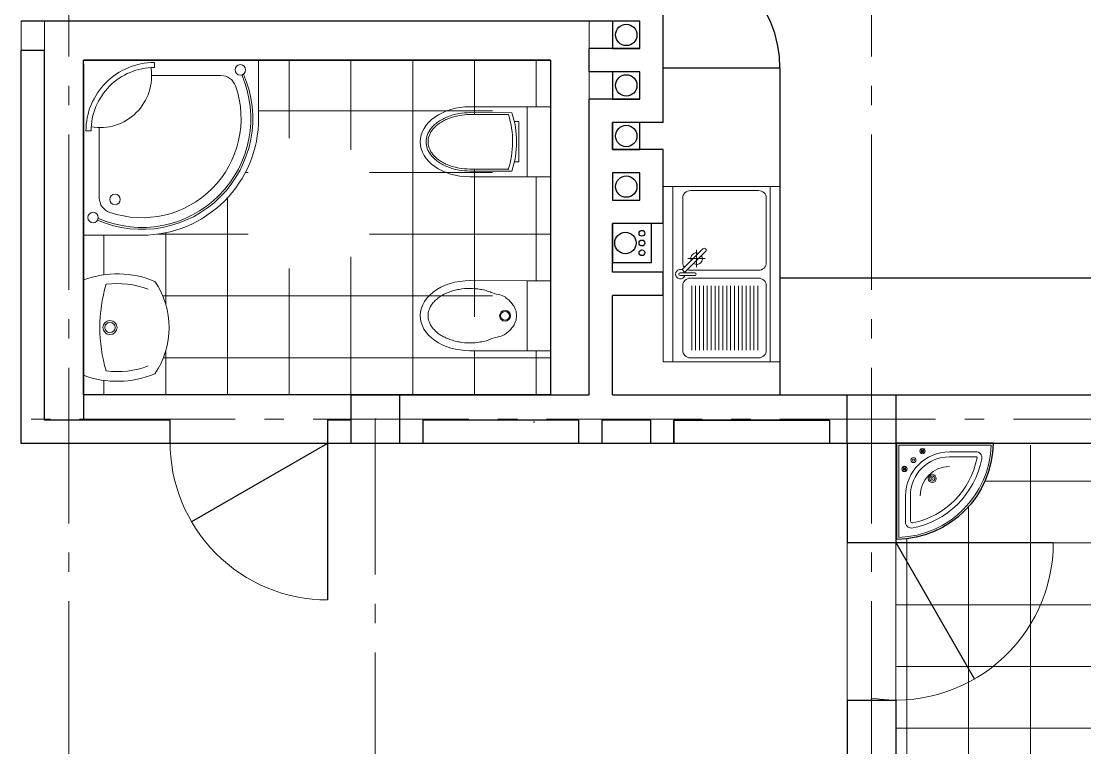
# Model space of a CAD drawing. Header units: millimetres. Extents: x -133165 to 20117, y 15722 to 63536.
# Drawn here: x -118099 to -112632, y 26755 to 30490 of the extents above; entities that cross this region are included whole.
import ezdxf

# ---------------------------------------------------------------- set-up
doc = ezdxf.new("R2010")
doc.units = ezdxf.units.MM
doc.linetypes.add('GOST2.303 5', pattern=[24, 20, -1.5, 1, -1.5])
doc.linetypes.add('GOST2.303 6', pattern=[12, 8, -1.5, 1, -1.5])
doc.layers.get('0').update_dxf_attribs({"lineweight": 15})
for name, color, linetype, lineweight in [('area', 191, 'Continuous', 30), ('axis', 7, 'GOST2.303 5', 9), ('Furniture', 28, 'Continuous', 9), ('hatch', 8, 'Continuous', 5), ('sanitary', 141, 'Continuous', 15), ('wall', 5, 'Continuous', 60), ('wc', 4, 'Continuous', 15)]:
    doc.layers.add(name, color=color, linetype=linetype, lineweight=lineweight)
doc.layers.add('windows', color=8, linetype='Continuous')
pattern_1 = [(0, (124261.0381148212, 143377.5977726807), (0, 317.5), []), (90, (124261.0381148212, 143377.5977726807), (-317.5, 1.944126793646423e-14), [])]

# ---------------------------------------------------------------- blocks, each defined once
blk = doc.blocks.new('dfg')
at = {"layer": 'Furniture', "ltscale": 300}
blk.add_lwpolyline([(50940.25178287661, -6328.878250868773), (50940.25178287661, -6819.562138268942)], dxfattribs=at)
at = {"layer": 'Furniture'}
for radius in [36.0985179013398, 26.41851790133981]:
    blk.add_circle((51076.35321343236, -6574.220194568858), radius, dxfattribs=at)
at = {"layer": 'Furniture', "ltscale": 300}
for centre, radius, start, end in [((51113.71817050921, -6799.137283700533), 501.2326262307387, 67.38980753256281, 110.2477125979667), ((50960.39664268971, -6574.220194568865), 419.8551401869122, 325.5027902121042, 34.49720978789582), ((51820.7744784907, -6574.22019456885), 796.5226956140253, 163.7711636212878, 196.2288363787122), ((51113.71817050921, -6799.137283700533), 451.2326262307387, 69.28471591318394, 97.35015487162558), ((51113.71817050921, -6349.303105437182), 451.2326262307387, 262.6498451283744, 290.715284086816), ((51113.71817050921, -6349.303105437182), 501.2326262307387, 249.7522874020333, 292.6101924674372)]:
    blk.add_arc(centre, radius, start, end, dxfattribs=at)
blk = doc.blocks.new('A$C201F213F')
at = {"layer": 'Furniture', "ltscale": 75}
for p, q in [((0, 0), (-636.3961030679056, -636.3961030678765)), ((636.3961030679056, -636.3961030679056), (0, 0)), ((-230.7961550157634, -284.4018457567436), (-249.1809313266131, -266.017069445923)), ((229.8062055220944, -284.4018457567436), (248.1909818329441, -266.017069445923)), ((-191.6176052815572, -303.3404767090105), (-443.5152678703889, -555.2381392978714)), ((442.5880308889318, -557.1393294411537), (187.8590199775645, -302.4103185297863)), ((-424.2640687119274, -848.5281374238548), (-636.3961030679056, -636.3961030678765)), ((636.3961030679056, -636.3961030678765), (424.2640687119274, -848.5281374238548))]:
    blk.add_line(p, q, dxfattribs=at)
for centre in [(-534.5727265770256, -605.283404695685), (391.7371567773516, -620.8397538817953), (537.401153701765, -606.6976182580693)]:
    blk.add_circle(centre, 27, dxfattribs=at)
for centre, radius, start, end in [((-0.4949747468344867, -514.7030260256724), 351.6950525668508, 45, 135), ((-0.4949747468344867, -514.7030260256724), 325.6950525668508, 45, 135), ((-2.333452377934009, -117.5918577113189), 265.2, 215.6453784450676, 324.8851342423061), ((-386.9467253754847, -611.8066817928047), 80, 135, 205.8582133626858), ((386.0194883939985, -613.7078719360579), 80, 333.8599374450195, 45), ((0, -424.2640687119274), 570, 201.4435356904902, 338.5564643095098), ((0, -424.2640687119274), 560, 201.4435356904902, 338.5564643095098), ((0, -424.2640687119274), 510, 205.8582133626858, 333.8599374450195), ((0, -424.2640687119274), 600, 225, 315)]:
    blk.add_arc(centre, radius, start, end, dxfattribs=at)
blk = doc.blocks.new('A$C57C31BFC')
at = {"layer": 'wc', "ltscale": 75}
for p, q in [((0.05896356765879318, 119.165370257193), (0.2048604587034788, 414.0229870202602)), ((30.0979205237818, 197.8899565135944), (30.20485678620753, 414.0081428855192)), ((40.10672566434368, 215.6826715691423), (40.20485556207132, 414.0031948405958)), ((77.51837417075876, 162.5680937650322), (77.52950438685366, 185.062260501727)), ((0.05896356765879318, 119.165370257193), (0, 0))]:
    blk.add_line(p, q, dxfattribs=at)
at = {"layer": 'wc', "ltscale": 100}
for p, q in [((320.1066913879476, 215.5441263114626), (320.2048212856462, 413.8646495829453)), ((330.0978837990551, 197.741515166068), (330.20482006151, 413.859701538051)), ((360.0589194979984, 118.9872406401846), (360.204816389014, 413.8448574032809)), ((284.5995271023421, 185.3847550679347), (284.5881866172713, 162.4656346792181)), ((0.05896356765879318, 119.165370257193), (360.0589194979984, 118.9872406401846)), ((284.5881866172713, 162.4656346792181), (77.51837417075876, 162.5680937650322)), ((359.9999559303396, -0.1781296169792768), (360.0589194979984, 118.9872406402137)), ((0, 0), (359.9999559303396, -0.1781296169792768))]:
    blk.add_line(p, q, dxfattribs=at)
for radius, end in [(485.2195626864635, 287.9789640363141), (465.2195626864635, 287.4853101709346)]:
    blk.add_arc((180.3262307243713, 659.267761384981), radius, 251.9643355437304, end, dxfattribs=at)
at = {"layer": 'wc', "ltscale": 75}
blk.add_ellipse((180.2048384238442, 413.9339222117851), major_axis=(0.1262455793591396, 255.1423159082515), ratio=0.7054885322507227, start_param=-1.671504954941957e-14, end_param=1.570796326794879, dxfattribs=at)
at = {"layer": 'wc', "ltscale": 75, "extrusion": (0, 0, -1)}
blk.add_ellipse((180.2048384238442, 413.9339222117851), major_axis=(0.1262455793830903, 255.1423159082515), ratio=0.7054885322507226, start_param=-7.592191272241982e-14, end_param=1.570796326794862, dxfattribs=at)
at = {"layer": 'wc', "ltscale": 75}
for points, knots in [([(30.20485678623663, 414.0081428855192), (30.21395278885029, 432.3911641990999), (31.77426271545119, 451.7112575834617), (36.93380417258595, 480.6884798539977), (39.12045911332825, 490.3461151482479), (44.43880255593103, 509.3517412084911), (47.57079924130812, 518.6996457341593), (54.73172602380509, 536.7776971189887), (58.76012282687589, 545.505583853519), (67.59946915009641, 562.0517170568928), (72.41107854046277, 569.8696109985176), (82.62877277223743, 584.3375550950004), (88.04395025307895, 591.0008873522165), (99.2594980582362, 603.012911016267), (105.0588800025289, 608.3625252289057), (122.7048382826324, 622.3717391557002), (134.7578350566619, 628.9529034759034), (158.1689371978864, 637.2910592113913), (169.5150848971971, 639.0815862531599), (191.1173948397627, 639.0708973318688), (202.4617650618893, 637.2691429185215), (225.864604226721, 628.9078234318004), (237.9110823203519, 622.3147345817124), (255.5431683176139, 608.2880649180152), (261.3372533965157, 602.9327142051188), (272.5409085047722, 590.909597417427), (277.9494892413786, 584.2409095153271), (288.152860864182, 569.7628609825042), (292.9567312414001, 561.9402092577366), (301.7796990362403, 545.3853366609546), (305.7994566726848, 536.6534676629235), (312.942489748908, 518.5683386136661), (316.0652341314708, 509.2173392136465), (321.3647668338963, 490.2064593799587), (323.5418634224625, 480.5466648815782), (328.672726237186, 451.564350872155), (330.2139160641236, 432.2427228516317), (330.20482006151, 413.859701538051)], [-1.570796326794897, -1.570796326794897, -1.570796326794897, -1.570796326794897, -1.308996938995747, -1.308996938995747, -1.178097245096172, -1.178097245096172, -1.047197551196598, -1.047197551196598, -0.9162978572970231, -0.9162978572970231, -0.7853981633974484, -0.7853981633974484, -0.6544984694978737, -0.6544984694978737, -0.5235987755982989, -0.5235987755982989, -0.2617993877991495, -0.2617993877991495, 0, 0, 0.2617993877991494, 0.2617993877991494, 0.5235987755982987, 0.5235987755982987, 0.6544984694978734, 0.6544984694978734, 0.7853981633974481, 0.7853981633974481, 0.9162978572970227, 0.9162978572970227, 1.047197551196597, 1.047197551196597, 1.178097245096172, 1.178097245096172, 1.308996938995747, 1.308996938995747, 1.570796326794897, 1.570796326794897, 1.570796326794897, 1.570796326794897]), ([(40.20485556207132, 414.0031948405958), (40.21367329414352, 431.8238313824113), (41.72795648104511, 450.5678618447855), (46.72468867021962, 478.6307082188432), (48.84051144687692, 487.972912139172), (53.97888074532966, 506.3353828031977), (57.00208024712629, 515.3554668172728), (63.89480573619949, 532.7564331108297), (67.76659633452073, 541.1421445016167), (76.23352412914392, 556.991157538374), (80.82899764584727, 564.4542795115558), (90.5475357733958, 578.2154337543179), (95.67684761265991, 584.522940669005), (106.2450798728096, 595.841679459234), (111.6833820912289, 600.853488530498), (122.6339498525776, 609.5471986681805), (128.1466383694788, 613.2281562208955), (139.0814778487256, 619.3582382051973), (144.5030214801955, 621.8084459306265), (155.1340943426767, 625.5948349963), (160.3350976932852, 626.9372462023166), (170.5005710147379, 628.6790862453927), (175.4650194137648, 629.0786409743305), (185.1575642333773, 629.0738450589997), (190.1215554384107, 628.6693878953811), (200.2854187622434, 626.9174683992169), (205.485262055503, 625.5698388380115), (216.1121220449568, 621.7730955930019), (221.5316383767349, 619.3173461686529), (232.4600665367325, 613.1766367835517), (237.9684707764536, 609.4907735271554), (248.912047123682, 600.7849442573788), (254.3447011308745, 595.7682673255913), (264.9014814066177, 584.4393393167411), (270.0248467237398, 578.1263791763922), (279.7294117091806, 564.356111068686), (284.3176640070742, 556.8882125192904), (292.7689203489572, 541.0307963668602), (296.6323171987315, 532.6414881139062), (303.5079887020402, 515.2332799884316), (306.5221872281691, 506.2103815124428), (311.6423590875056, 487.8429183017288), (313.7489571848128, 478.4985277339583), (318.7178861213615, 450.4309172892536), (320.2136390177475, 431.6852861247608), (320.2048212856462, 413.8646495829453)], [-1.570796326794897, -1.570796326794897, -1.570796326794897, -1.570796326794897, -1.308996938995747, -1.308996938995747, -1.178097245096172, -1.178097245096172, -1.047197551196598, -1.047197551196598, -0.9162978572970231, -0.9162978572970231, -0.7853981633974484, -0.7853981633974484, -0.6544984694978737, -0.6544984694978737, -0.5235987755982989, -0.5235987755982989, -0.3926990816987242, -0.3926990816987242, -0.2617993877991495, -0.2617993877991495, -0.1308996938995747, -0.1308996938995747, 0, 0, 0.1308996938995747, 0.1308996938995747, 0.2617993877991494, 0.2617993877991494, 0.392699081698724, 0.392699081698724, 0.5235987755982987, 0.5235987755982987, 0.6544984694978734, 0.6544984694978734, 0.7853981633974481, 0.7853981633974481, 0.9162978572970227, 0.9162978572970227, 1.047197551196597, 1.047197551196597, 1.178097245096172, 1.178097245096172, 1.308996938995747, 1.308996938995747, 1.570796326794897, 1.570796326794897, 1.570796326794897, 1.570796326794897])]:
    blk.add_open_spline(points, degree=3, knots=knots, dxfattribs=at)
blk = doc.blocks.new('A$C5EB51CD2')
at = {"layer": 'Furniture', "ltscale": 100}
for p, q in [((0.05896356765879318, 119.1653702571639), (0.2048604587034788, 414.0229870202602)), ((0.05896356765879318, 119.1653702571639), (0, 0)), ((0.05896356765879318, 119.1653702571639), (360.0589194979984, 118.9872406401846)), ((0, 0), (359.9999559303396, -0.1781296170083806))]:
    blk.add_line(p, q, dxfattribs=at)
at = {"layer": 'Furniture', "ltscale": 75}
for p, q in [((360.0589194979984, 118.9872406401846), (360.204816389014, 413.8448574032809)), ((359.9999559303396, -0.1781296170083806), (360.0589194979984, 118.9872406401846))]:
    blk.add_line(p, q, dxfattribs=at)
at = {"layer": 'Furniture', "ltscale": 100}
for radius in [27.76629289507401, 22.76629289507401]:
    blk.add_circle((179.4522426582116, 232.943463138683), radius, dxfattribs=at)
at = {"layer": 'Furniture', "ltscale": 75}
blk.add_ellipse((180.2048384238442, 413.933922211756), major_axis=(0.1262455793580067, 255.1423159082515), ratio=0.7054885322507227, start_param=-1.038538702971726e-13, end_param=1.570796326794848, dxfattribs=at)
at = {"layer": 'Furniture', "ltscale": 75, "extrusion": (0, 0, -0.9999999999999999)}
blk.add_ellipse((180.2048384238442, 413.933922211756), major_axis=(0.1262455793664894, 255.1423159082514), ratio=0.7054885322507306, start_param=-2.411681640238432e-14, end_param=1.684847136752689, dxfattribs=at)
at = {"layer": 'Furniture', "ltscale": 75}
blk.add_open_spline([(40.20485556207132, 414.0031948405958), (40.21367730241036, 431.8319320829178), (41.72847917195759, 450.5707974022662), (46.72442732474883, 478.6292404400883), (48.84054656341323, 487.9730376316293), (53.97884562879335, 506.3352573107404), (57.0013377694122, 515.3535924020689), (63.89554821388447, 532.7583075260045), (67.76667429067311, 541.1422904256033), (76.23344617299153, 556.9910116143292), (80.82977745405515, 564.455383696215), (90.54675596515881, 578.2143295696005), (95.67722530380706, 584.5233451820095), (106.2447021816624, 595.8412749462004), (111.6805683773418, 600.851254709065), (128.1148611610115, 613.8985213798587), (139.1879673662188, 619.9154231810826), (160.4491484566533, 627.4878577458148), (170.6237964926986, 629.081036433432), (189.9987871544436, 629.0714495998691), (200.1718535846157, 627.4682027704839), (221.425530515844, 619.8747316605004), (232.4926769196172, 613.8468747614825), (248.9140499653004, 600.783350957674), (254.3449555788829, 595.7679942666437), (264.9012269586092, 584.4396123756596), (270.0254503272881, 578.1255226946087), (279.7288081056031, 564.3569675504114), (284.31775032726, 556.8880505533889), (292.7688340287714, 541.0309583327326), (296.6316613462113, 532.6431486377551), (303.5086445545312, 515.2316194645246), (306.5222105908324, 506.2102977041213), (311.6423357248423, 487.8430021100212), (313.7492072228051, 478.4971153634542), (318.7173860454059, 450.4337420302327), (320.2136430259852, 431.6933868252672), (320.2048212856462, 413.8646495829453)], degree=3, knots=[-1.570796326794897, -1.570796326794897, -1.570796326794897, -1.570796326794897, -1.308996938995747, -1.308996938995747, -1.178097245096172, -1.178097245096172, -1.047197551196598, -1.047197551196598, -0.9162978572970231, -0.9162978572970231, -0.7853981633974484, -0.7853981633974484, -0.6544984694978737, -0.6544984694978737, -0.5235987755982989, -0.5235987755982989, -0.2617993877991495, -0.2617993877991495, 0, 0, 0.2617993877991494, 0.2617993877991494, 0.5235987755982987, 0.5235987755982987, 0.6544984694978734, 0.6544984694978734, 0.7853981633974481, 0.7853981633974481, 0.9162978572970227, 0.9162978572970227, 1.047197551196597, 1.047197551196597, 1.178097245096172, 1.178097245096172, 1.308996938995747, 1.308996938995747, 1.570796326794897, 1.570796326794897, 1.570796326794897, 1.570796326794897], dxfattribs=at)
at = {"layer": 'Furniture', "ltscale": 100}
blk.add_open_spline([(40.20485556207132, 414.0031948405958), (40.19603382170317, 396.1744575982739), (41.69229080234072, 377.4341023933084), (46.66046962491237, 349.3707290600869), (48.76734112287522, 340.0248423135199), (53.88746625688509, 321.6575467194198), (56.90103229318629, 312.6362249590165), (63.77801550147706, 295.2246957857569), (67.64084281897522, 286.8368860908085), (76.07954567397246, 245.9581031166017), (80.66848789562937, 238.4891861195792), (90.37184567391523, 224.7206309753819), (95.49606904262328, 218.4065412943601), (106.0523404223495, 207.078159403376), (111.4832460359321, 202.0628027123457), (127.9046190816152, 188.9992789085372), (138.9717654853885, 182.9714220095193), (160.2254424166458, 175.3779508995358), (170.3985088467889, 173.7747040701506), (189.7734995085339, 173.7651172365586), (199.9481475446082, 175.3582959242049), (221.2093286350137, 182.930730488908), (232.2824348401919, 188.9476322901319), (248.7167276238906, 201.9948989609256), (254.15259381957, 207.0048787238193), (264.7200706974254, 218.3228084879811), (269.8505400360737, 224.6318241003901), (279.5675185471773, 238.3907699737756), (284.16384982827, 245.8551420556614), (292.6430025570444, 286.7255539979087), (296.514128633833, 295.1095368975366), (303.4083390783053, 312.5142520214722), (306.4308312189241, 321.5325871128007), (311.5691302843043, 339.8948067919118), (313.6852495229687, 349.2386039834528), (318.681197675789, 377.2970470212749), (320.1959995453071, 396.0359123406233), (320.2048212856462, 413.8646495829453)], degree=3, knots=[-1.570796326794897, -1.570796326794897, -1.570796326794897, -1.570796326794897, -1.308996938995747, -1.308996938995747, -1.178097245096172, -1.178097245096172, -1.047197551196598, -1.047197551196598, -0.9162978572970231, -0.9162978572970231, -0.7853981633974484, -0.7853981633974484, -0.6544984694978737, -0.6544984694978737, -0.5235987755982989, -0.5235987755982989, -0.2617993877991495, -0.2617993877991495, 0, 0, 0.2617993877991494, 0.2617993877991494, 0.5235987755982987, 0.5235987755982987, 0.6544984694978734, 0.6544984694978734, 0.7853981633974481, 0.7853981633974481, 0.9162978572970227, 0.9162978572970227, 1.047197551196597, 1.047197551196597, 1.178097245096172, 1.178097245096172, 1.308996938995747, 1.308996938995747, 1.570796326794897, 1.570796326794897, 1.570796326794897, 1.570796326794897], dxfattribs=at)
blk = doc.blocks.new('vjqrf')
at = {"lineweight": 9}
for p, q in [((165.6675498550458, 1119.32289066819), (165.6675498550458, 1128.322890668386)), ((165.6675498550458, 1128.322890668386), (171.6675498551768, 1128.322890668386)), ((166.1675498550567, 1119.32289066819), (166.1675498550567, 1128.322890668386)), ((167.0675498550764, 1128.122890668382), (170.5675498551527, 1128.122890668382)), ((171.1675498551658, 1128.322890668386), (171.1675498551658, 1119.32289066819)), ((171.6675498551768, 1128.322890668386), (171.6675498551768, 1119.32289066819)), ((166.6675498550676, 1124.422890668301), (166.6675498550676, 1127.722890668373)), ((170.9675498551615, 1127.722890668373), (170.9675498551615, 1124.422890668301)), ((166.624687925039, 1124.047273164873), (167.7060793765878, 1125.125844128834)), ((167.3803995768956, 1125.069754948669), (167.3803995768956, 1124.184149032236)), ((166.7659244922919, 1123.905667260786), (167.8473159438415, 1124.984238224747)), ((166.9375966186787, 1124.626951990453), (167.8232025351124, 1124.626951990453)), ((167.0675498550764, 1124.022890668293), (170.5675498551527, 1124.022890668293)), ((166.5412336439214, 1123.752890727966), (167.2912330045172, 1123.751911375792)), ((166.541416456327, 1123.892890608611), (167.2914158169228, 1123.891911256437)), ((166.7807768609638, 1123.892578050834), (166.7648374249553, 1123.90855916883)), ((167.0675498550764, 1123.622890668284), (170.5675498551527, 1123.622890668284)), ((166.6675498550676, 1119.922890668203), (166.6675498550676, 1123.222890668275)), ((167.1314430508142, 1119.922890668203), (167.1314430508142, 1123.222890668275)), ((167.3314430508186, 1119.922890668203), (167.3314430508186, 1123.222890668275)), ((167.5314430508229, 1119.922890668203), (167.5314430508229, 1123.222890668275)), ((167.7314430508273, 1119.922890668203), (167.7314430508273, 1123.222890668275)), ((167.9314430508317, 1119.922890668203), (167.9314430508317, 1123.222890668275)), ((168.131443050836, 1119.922890668203), (168.131443050836, 1123.222890668275)), ((168.3314430508404, 1119.922890668203), (168.3314430508404, 1123.222890668275)), ((168.5314430508448, 1119.922890668203), (168.5314430508448, 1123.222890668275)), ((168.7314430508491, 1119.922890668203), (168.7314430508491, 1123.222890668275)), ((168.9314430508535, 1119.922890668203), (168.9314430508535, 1123.222890668275)), ((169.1314430508579, 1119.922890668203), (169.1314430508579, 1123.222890668275)), ((169.3314430508622, 1119.922890668203), (169.3314430508622, 1123.222890668275)), ((169.5314430508666, 1119.922890668203), (169.5314430508666, 1123.222890668275)), ((169.731443050871, 1119.922890668203), (169.731443050871, 1123.222890668275)), ((169.9314430508753, 1119.922890668203), (169.9314430508753, 1123.222890668275)), ((170.1314430508797, 1119.922890668203), (170.1314430508797, 1123.222890668275)), ((170.331443050884, 1119.922890668203), (170.331443050884, 1123.222890668275)), ((170.5314430508884, 1119.922890668203), (170.5314430508884, 1123.222890668275)), ((170.9675498551615, 1123.222890668275), (170.9675498551615, 1119.922890668203)), ((171.6675498551768, 1119.32289066819), (165.6675498550458, 1119.32289066819)), ((170.5675498551527, 1119.522890668194), (167.0675498550764, 1119.522890668194))]:
    blk.add_line(p, q, dxfattribs=at)
for centre, radius, start, end in [((167.0675498550764, 1127.722890668373), 0.4000000000087311, 90, 180), ((170.5675498551527, 1127.722890668373), 0.4000000000087311, 0, 90), ((167.776697660215, 1125.055041176791), 0.1000000000021828, 314.925182984272, 134.925182984272), ((167.3803995768956, 1124.626951990453), 0.3000000000065484, 69.18046611981761, 200.6698998478757), ((167.3803995768956, 1124.626951990453), 0.3000000000065484, 239.7499550393495, 30.10041092795062), ((166.5413250501246, 1123.822890668288), 0.2393676538036895, 16.92910547710809, 342.9212604911204), ((167.0675498550764, 1124.422890668301), 0.4000000000087311, 180, 218.2071664018285), ((167.0675498550764, 1124.422890668301), 0.4000000000087311, 247.4458692131035, 270), ((170.5675498551527, 1124.422890668301), 0.4000000000087311, 270, 0), ((166.5413250501246, 1123.822890668288), 0.07000000000152883, 89.92518298370719, 269.9251829837071), ((167.0675498550764, 1123.222890668275), 0.4000000000087311, 90, 180), ((167.2913244107203, 1123.821911316114), 0.07000000000152883, 269.9251829837071, 89.92518298370719), ((170.5675498551527, 1123.222890668275), 0.4000000000087311, 0, 90), ((167.0675498550764, 1119.922890668203), 0.4000000000087311, 180, 270), ((170.5675498551527, 1119.922890668203), 0.4000000000087311, 270, 0)]:
    blk.add_arc(centre, radius, start, end, dxfattribs=at)
blk = doc.blocks.new('умывальник угловой')
at = {"lineweight": 30}
for p, q in [((2176.608589662214, 259.7670552514601), (2171.658839668464, 259.7670552514601)), ((2171.658839668465, 254.8173052577105), (2171.658839668464, 259.7670552514601)), ((2172.989684480255, 259.3717569819537), (2172.878371952695, 259.4820667769848)), ((2172.989684480255, 259.3717569819537), (2172.88091305011, 259.2619968032468)), ((2172.989684480255, 259.3717569819537), (2172.937462826386, 259.4235082094283)), ((2172.989684480255, 259.3717569819537), (2173.103042074596, 259.4861450137744)), ((2172.989684480255, 259.3717569819537), (2173.09639593542, 259.2660068116463)), ((2172.075644487523, 258.4494082290375), (2171.962286893182, 258.3350201972166)), ((2172.075644487523, 258.4494082290375), (2171.964331959964, 258.5597180240686)), ((2172.075644487523, 258.4494082290375), (2172.023422833654, 258.5011594565121)), ((2172.075644487523, 258.4494082290375), (2172.184415917668, 258.5591684077442)), ((2172.075644487523, 258.4494082290375), (2172.182355942688, 258.3436580587302))]:
    blk.add_line(p, q, dxfattribs=at)
at = {"lineweight": 0}
for p, q in [((2176.608589662214, 259.7670552514601), (2171.658839668464, 259.7670552514601)), ((2171.758839668465, 254.9193517079615), (2171.758839668465, 259.66705525146)), ((2176.506543211963, 259.6670552514601), (2171.758839668465, 259.6670552514601)), ((2175.713788939464, 259.3170552514601), (2174.365066682326, 259.3170552514601)), ((2176.607839568444, 259.6670552514601), (2176.606589161986, 259.6670552514601)), ((2175.672030615114, 259.0670552514601), (2174.365066682326, 259.0670552514601)), ((2172.108839668464, 255.6777485557442), (2172.108839668464, 257.0668131727406)), ((2172.358839668464, 255.6777485557442), (2172.358839668464, 257.0668131727406)), ((2171.758839668465, 254.8173052577105), (2171.758839668465, 254.8193057579381))]:
    blk.add_line(p, q, dxfattribs=at)
for centre, radius in [((2172.989684480255, 259.3717569819537), 0.1356383113715214), ((2172.989684480255, 259.3717569819537), 0.1288406312266743), ((2172.989684480255, 259.3717569819537), 0.06010853198433153), ((2172.989684480255, 259.3717569819537), 0.05331085183948443), ((2172.075644487523, 258.4494082290375), 0.1356383113715214), ((2172.075644487523, 258.4494082290375), 0.1288406312266743), ((2172.532664483889, 258.9105826054956), 0.1288406312266743), ((2172.532664483889, 258.9105826054956), 0.05331085183948443), ((2172.075644487523, 258.4494082290375), 0.06010853198433153), ((2172.075644487523, 258.4494082290375), 0.05331085183948443), ((2173.483780487997, 257.9459972442127), 0.2043704106138642), ((2173.483780487997, 257.9459972442127), 0.1288406312266743), ((2173.483780487997, 257.9459972442127), 0.05331085183948443)]:
    blk.add_circle(centre, radius)
for centre, radius, start, end in [((2171.608839668464, 259.8170552514601), 5, 359.9999999999994, 0), ((2171.608839668464, 259.8170552514601), 4.9, 359.9999999999994, 0), ((2171.608839668464, 259.8170552514601), 4.9, 271.7542264905966, 358.2457735094141), ((2174.365066682326, 257.0668131727406), 2.25, 90, 180), ((2175.73111447252, 259.0175559594671), 0.3, 0, 93.31077520216772), ((2174.365066682326, 257.0668131727406), 2, 90, 180), ((2171.61353805266, 259.8041054455869), 4.237052653961964, 280.9948540390037, 348.2734723454471), ((2171.61353805266, 259.8041054455869), 4.487052653961964, 280.9948540390037, 349.9042833260312), ((2175.66499264438, 258.9673032240725), 0.1, 345.9395765588195, 85.96420336412672), ((2174.365066682326, 257.0668131727406), 1.5, 90, 180), ((2172.408439692519, 255.6932348589299), 0.3, 177.0410188167471, 281.7048599640133), ((2172.408439692519, 255.6932348589299), 0.04999999999999999, 177.0410188167471, 281.7048599640133)]:
    blk.add_arc(centre, radius, start, end, dxfattribs=at)
at = {"lineweight": 30}
blk.add_arc((2171.608839668464, 259.8170552514601), 5, 270.5729673448645, 359.4270326551421, dxfattribs=at)

msp = doc.modelspace()

# ---------------------------------------------------------------- hatches: boundary and pattern name
at = {"layer": 'hatch', "lineweight": 0, "ltscale": 100}
h = msp.add_hatch(dxfattribs=at)
h.set_pattern_fill('NET', color=256, scale=100, style=0)
h.set_pattern_definition(pattern_1)
edge = h.paths.add_edge_path()
edge.add_spline(control_points=[(-116007.7189389323, 29870.06011187191), (-116007.7192564986, 29870.16393728585), (-116007.7193892818, 29870.26770857158), (-116007.7169400044, 29875.21769814001), (-116007.3124828408, 29880.18168934505), (-116005.5605633446, 29890.34555266888), (-116004.2129337834, 29895.54539596214), (-116000.4161905384, 29906.17225595159), (-115997.960441114, 29911.59177228337), (-115991.8197317289, 29922.52020044337), (-115988.1338684725, 29928.02860468309), (-115979.4280392028, 29938.97218103032), (-115974.411362271, 29944.40483503751), (-115963.0824342621, 29954.96161531325), (-115956.7694741218, 29960.08498063037), (-115942.9992060141, 29969.78954561581), (-115935.5313074647, 29974.37779791371), (-115919.6738913122, 29982.82905425559), (-115911.2845830593, 29986.69245110537), (-115893.8763749338, 29993.56812260867), (-115884.8534764578, 29996.5823211348), (-115866.4860132471, 30001.70249299414), (-115857.1416226793, 30003.80909109145), (-115829.0740122346, 30008.778020028), (-115810.3283810701, 30010.27377292438), (-115792.5077445283, 30010.26495519228)], knot_values=[-0.002801440606043999, -0.002801440606043999, -0.002801440606043999, -0.002801440606043999, 0, 0, 0.1308996938995747, 0.1308996938995747, 0.2617993877991494, 0.2617993877991494, 0.392699081698724, 0.392699081698724, 0.5235987755982987, 0.5235987755982987, 0.6544984694978734, 0.6544984694978734, 0.7853981633974481, 0.7853981633974481, 0.9162978572970227, 0.9162978572970227, 1.047197551196597, 1.047197551196597, 1.178097245096172, 1.178097245096172, 1.308996938995747, 1.308996938995747, 1.570796326794897, 1.570796326794897, 1.570796326794897, 1.570796326794897], degree=3, periodic=0)
edge.add_line((-115792.507744529, 30010.2649551923), (-115676.6371311088, 30010.20762188533))
edge.add_line((-115676.6371311088, 30010.20762188533), (-115676.6371311088, 30290.06011186881))
edge.add_line((-115676.6371311088, 30290.06011186881), (-116878.5540301358, 30290.06011186881))
edge.add_line((-116878.5540301358, 30290.06011186881), (-116878.5540301389, 29990.06011185949))
edge.add_arc((-117478.5540301389, 29990.06011186578), 599.9999999999999, 348.4630409677802, 359.99999999939973, ccw=False)
edge.add_line((-116890.6764918697, 29870.06011187189), (-116770.3925428124, 29870.06011187189))
edge.add_arc((-116620.3481941021, 29553.85338610517), 350, 64.6150308792109, 115.3849691207891, ccw=False)
edge.add_line((-116470.3038453918, 29870.06011187189), (-116007.7189389323, 29870.06011187188))
h = msp.add_hatch(dxfattribs=at)
h.set_pattern_fill('NET', color=256, scale=100, style=0)
h.set_pattern_definition(pattern_1)
h.paths.add_polyline_path([(-115676.6371311088, 30290.06011186882), (-115676.6371311088, 30050.20762678194), (-115497.6303355856, 30050.11905340463), (-115378.5540301366, 30050.06013390666), (-115378.5540301366, 30290.06011186882)])
h = msp.add_hatch(dxfattribs=at)
h.set_pattern_fill('NET', color=256, scale=100, style=0)
h.set_pattern_definition(pattern_1)
edge = h.paths.add_edge_path()
edge.add_arc((-116620.3481941021, 29553.85338610518), 350, 115.38496912079009, 180.0000000000024, ccw=False)
edge.add_line((-116770.3925428124, 29870.06011187189), (-116890.6764918697, 29870.06011187189))
edge.add_arc((-117478.5540301389, 29990.06011186572), 600, 269.9999999994108, 348.4630409677857, ccw=False)
edge.add_line((-117478.5540301451, 29390.06011186572), (-117778.5540301358, 29390.06011186882))
edge.add_line((-117778.5540301358, 29390.06011186882), (-117778.5540301358, 29160.5770544238))
edge.add_arc((-117605.0876425029, 28690.31802159215), 501.2326262307485, 67.38980753227099, 110.24771259811521, ccw=False)
edge.add_arc((-117758.4091703225, 28915.23511072382), 419.8551401869033, -34.4972097866675, 34.49720978666909, ccw=False)
edge.add_arc((-117605.0876425029, 29140.15219985551), 501.2326262307488, 249.75228740188538, 292.6101924677289, ccw=False)
edge.add_line((-117778.5540301358, 28669.89316702384), (-117778.5540301359, 28570.06011187172))
edge.add_line((-117778.5540301359, 28570.06011187172), (-115676.6371311088, 28570.06011187173))
edge.add_line((-115676.6371311088, 28570.06011187173), (-115676.6371311088, 28796.4472364198))
edge.add_line((-115676.6371311088, 28796.4472364198), (-115792.6666953521, 28796.50464837636))
edge.add_ellipse((-115792.5776305434, 28976.50462634151), major_axis=(-255.1423159082502, 0.1262455793444814), ratio=0.7054885322507041, start_angle=2.0919761336355123, end_angle=89.9999999999934, ccw=False)
edge.add_line((-116047.5531492966, 28970.06011187191), (-116047.6381800353, 28970.06011187189))
edge.add_ellipse((-115792.5776305434, 28976.50462634151), major_axis=(-255.1423159082502, 0.1262455793444814), ratio=0.7054885322507041, start_angle=-1.026683051176423e-11, end_angle=2.09197613363554)
edge.add_line((-116047.5531492966, 28970.06011187188), (-115676.6371311088, 28970.06011187188))
edge.add_line((-115676.6371311088, 28970.06011187188), (-115676.6371311088, 29730.20758760889))
edge.add_line((-115676.6371311088, 29730.20758760889), (-115792.6462897858, 29730.26498946869))
edge.add_spline(control_points=[(-115792.646289786, 29730.26498946871), (-115810.4669263278, 29730.27380720078), (-115829.2109567902, 29731.78809038768), (-115857.2738031642, 29736.78482257685), (-115866.6160070846, 29738.90064535351), (-115884.9784777486, 29744.03901465196), (-115893.9985617627, 29747.06221415376), (-115911.3995280562, 29753.95493964283), (-115919.785239447, 29757.82673024116), (-115935.6342524838, 29766.29365803578), (-115943.0973744569, 29770.88913155248), (-115956.8585286997, 29780.60766968003), (-115963.1660356144, 29785.73698151929), (-115974.4847744046, 29796.30521377944), (-115979.4965834759, 29801.74351599786), (-115988.1902936136, 29812.69408375921), (-115991.8712511663, 29818.20677227611), (-115998.0013331506, 29829.14161175536), (-116000.451540876, 29834.56315538683), (-116004.2379299417, 29845.19422824931), (-116005.5803411477, 29850.39523159992), (-116007.3035422571, 29860.45192708969), (-116007.7044179395, 29865.31260655433), (-116007.7189389323, 29870.06011187191)], knot_values=[-1.570796326794897, -1.570796326794897, -1.570796326794897, -1.570796326794897, -1.308996938995747, -1.308996938995747, -1.178097245096172, -1.178097245096172, -1.047197551196598, -1.047197551196598, -0.9162978572970231, -0.9162978572970231, -0.7853981633974484, -0.7853981633974484, -0.6544984694978737, -0.6544984694978737, -0.5235987755982989, -0.5235987755982989, -0.3926990816987242, -0.3926990816987242, -0.2617993877991495, -0.2617993877991495, -0.1308996938995747, -0.1308996938995747, -0.002801440606043999, -0.002801440606043999, -0.002801440606043999, -0.002801440606043999], degree=3, periodic=0)
edge.add_line((-116007.7189389323, 29870.06011187191), (-116470.3038453919, 29870.06011187191))
edge.add_arc((-116620.3481941021, 29553.85338610517), 350, 0, 64.61503087921619, ccw=False)
edge.add_arc((-116620.3481941021, 29553.85338610517), 350, -180, 0, ccw=False)
h = msp.add_hatch(dxfattribs=at)
h.set_pattern_fill('NET', color=256, scale=100, style=0)
h.set_pattern_definition(pattern_1)
h.paths.add_polyline_path([(-115378.5540301366, 29690.06008983694), (-115497.8084652026, 29690.11909747429), (-115676.6371311088, 29690.20758271226), (-115676.6371311088, 29156.44728048945), (-115497.6309489718, 29156.35870741567), (-115378.5540301366, 29156.29978761417)])
h = msp.add_hatch(dxfattribs=at)
h.set_pattern_fill('NET', color=256, scale=100, style=0)
h.set_pattern_definition(pattern_1)
h.paths.add_polyline_path([(-115378.5540301366, 28570.06011187173), (-115378.5540301366, 28796.29974354448), (-115497.8090785888, 28796.35875148533), (-115676.6371311088, 28796.44723641979), (-115676.6371311088, 28570.06011187172)])
h = msp.add_hatch(dxfattribs=at)
h.set_pattern_fill('NET', color=256, scale=100, style=0)
h.set_pattern_definition(pattern_1)
h.paths.add_polyline_path([(-113102.9892872354, 28311.55760059087, -0.3967445762024725), (-113587.7642365876, 27826.78265123871), (-113587.7642365876, 27810.06011187303), (-112793.5540301347, 27810.06011187303, -0.4085151241995068), (-113587.7642365876, 27000.2140262372), (-113587.7642365876, 26850.06011187081), (-111952.2487554468, 26850.0601118708), (-111952.2487554468, 26894.95396250795), (-110941.7884430467, 26894.95396250796), (-110941.7884430467, 26850.06011187081), (-110523.5540301366, 26850.0601118708), (-110523.5540301366, 28311.55760059087)])
h.paths.add_polyline_path([(-110941.7884430467, 27458.40753442823), (-110941.7884430467, 27058.40753442823), (-111952.2487554468, 27058.40753442823), (-111952.2487554468, 27458.40753442823)], flags=16)
h.paths.add_polyline_path([(-112008.3828346586, 27734.75956576876), (-110589.3855631716, 27734.75956576876), (-110589.3855631716, 28198.77730110299), (-112008.3828346586, 28198.77730110299)], flags=24)
h.paths.add_polyline_path([(-111909.7553672747, 27062.19268222924), (-110964.9103780894, 27062.19268222924), (-110964.9103780894, 27417.1313988839), (-111909.7553672747, 27417.1313988839)], flags=8)
h = msp.add_hatch(dxfattribs=at)
h.set_pattern_fill('NET', color=256, scale=100, style=0)
h.set_pattern_definition(pattern_1)
h.paths.add_polyline_path([(-113603.5540301348, 27810.06011187303), (-113198.5540301348, 27108.57953480764, 0.2679491924311279), (-112793.5540301347, 27810.06011187303)])
h = msp.add_hatch(dxfattribs=at)
h.set_pattern_fill('NET', color=256, scale=100, style=0)
h.set_pattern_definition(pattern_1)
h.paths.add_polyline_path([(-113603.554030134, 27810.0601118718), (-113603.5540301344, 27000.06011187305, 0.1316524975872704), (-113198.5540301348, 27108.57953480764)])
h = msp.add_hatch(dxfattribs=at)
h.set_pattern_fill('NET', color=256, scale=100, style=0)
h.set_pattern_definition(pattern_1)
h.paths.add_polyline_path([(-109848.5514991405, 26975.06599548583), (-113603.5514991409, 26975.06599548584), (-113603.5514991392, 24445.06599548411), (-113015.8851473366, 24445.0659954841), (-113017.3462971855, 24680.29260550105), (-113109.3492031838, 24642.40806260059), (-113135.6334210183, 24681.83391251513), (-113129.0626049781, 24727.83010163256), (-113096.2075711037, 24760.68561234423), (-113010.7841015602, 24795.63262738893), (-113010.7841015602, 25076.09574952078), (-113030.4975033546, 25141.80295624677), (-113010.7841015602, 25713.47873368215), (-112997.6424694801, 25759.47444596246), (-112961.5200263134, 26144.78542906231, -0.0007308589315768819), (-112961.45180837, 26145.51309642268), (-112997.6424694802, 25759.47444596219), (-113010.7841015603, 25713.47873368202), (-112958.2166195656, 25812.04478897993), (-112938.503217771, 25904.03716721677), (-112879.3649197364, 26166.87696137381), (-112846.509885862, 26193.16213288257), (-112682.2356701641, 26226.01764359418), (-112458.8222027566, 26265.44349350878), (-112140.2728176847, 26295.10371842334), (-111821.723432614, 26265.44349350879), (-111598.3109188797, 26226.01764359401), (-111434.0367031828, 26193.16213288256), (-111401.1816693083, 26166.87696137378), (-111342.0424175998, 25904.03716721424), (-111322.3299694793, 25812.04478897991), (-111269.7615338103, 25713.47873368204), (-111282.9041195646, 25759.47444596243), (-111319.0947806748, 26145.51309642225, -0.0007308589299451238), (-111319.0265627315, 26144.78542906349), (-111282.9041195647, 25759.47444596239), (-111269.7615338103, 25713.47873368202), (-111250.0490856902, 25141.80295624692), (-111269.7615338103, 25076.09574952077), (-111269.7615338103, 24795.6320776284), (-111184.3399716155, 24760.6856123443), (-111151.4839840666, 24727.83010163254), (-111144.9141217009, 24681.83391251513), (-111171.197385861, 24642.4080626006), (-111263.2002904763, 24680.2926049316), (-111264.6612287142, 24445.06599548411), (-109848.5514991405, 24445.06599548411)])
h.paths.add_polyline_path([(-111891.0598486561, 26893.2965892645), (-110880.599536256, 26893.2965892645), (-110880.599536256, 26493.2965892645), (-111891.0598486561, 26493.2965892645)], flags=16)
h.paths.add_polyline_path([(-111776.4323581048, 26539.07885314338), (-110912.1208945144, 26539.07885314338), (-110912.1208945144, 26843.62103050458), (-111776.4323581048, 26843.62103050458)], flags=8)

# ---------------------------------------------------------------- linework, layer by layer
at = {"layer": 'area', "color": 0, "lineweight": 25, "ltscale": 100}
msp.add_lwpolyline([(-116273.5540301384, 28445.06011187326), (-116278.5540301407, 28445.06011187324)], dxfattribs=at)
at = {"layer": 'axis', "color": 147, "linetype": 'GOST2.303 6', "lineweight": 0, "ltscale": 100}
for p, q in [((-117853.5540301363, 37108.74870125146), (-117853.5540301364, 16775.27658597613)), ((-113728.5540301364, 37108.74870125146), (-113728.5540301364, 16775.27658597613)), ((-130998.4955779708, 28445.06011187157), (-106223.554030138, 28445.06011187154)), ((-130998.4955779708, 28445.06011187157), (-106223.554030138, 28445.06011187157)), ((-116278.5540301407, 28445.06011187157), (-116278.5540301407, 16775.27658597613))]:
    msp.add_line(p, q, dxfattribs=at)
at = {"layer": 'Furniture', "color": 5, "lineweight": -2, "ltscale": 100}
for p, q in [((-114798.5540301366, 30250.06011187208), (-114198.5540301368, 30250.06011187208)), ((-114198.5540301367, 30250.06011187218), (-114198.5540301364, 28570.06011187196)), ((-112173.5540301368, 29170.06011187163), (-114198.5540301365, 29170.0601118718))]:
    msp.add_line(p, q, dxfattribs=at)
msp.add_arc((-114798.5540301366, 30250.06011187208), 599.9999999997672, 0, 90, dxfattribs=at)
at = {"layer": 'wall', "color": 5, "lineweight": -2, "ltscale": 100}
for p, q in [((-114798.5540301365, 29970.06011186959), (-114798.5540301365, 30870.06011186857)), ((-115178.5540301366, 30490.0601118686), (-118098.5540301343, 30490.06011186884)), ((-114918.5540301344, 30490.0601118686), (-115178.5540301345, 30490.0601118686)), ((-114918.5540301344, 30350.0601118686), (-114918.5540301344, 30490.0601118686)), ((-115178.5540301366, 30230.06011186962), (-115178.5540301366, 30350.0601118686)), ((-114918.5540301344, 30350.0601118686), (-115178.5540301366, 30350.0601118686)), ((-118098.5540301351, 28320.06011187124), (-118098.5540301344, 30340.06011187207)), ((-117978.5540301366, 30340.06011187204), (-118098.5540301343, 30340.06011187207)), ((-117978.5540301366, 28440.06011187138), (-117978.5540301366, 30340.06011187205)), ((-115378.5540301368, 30290.06011186863), (-117778.5540301358, 30290.06011186881)), ((-115378.5540301369, 30290.06011186863), (-115378.5540301366, 28570.06011187173)), ((-117778.5540301358, 30270.06011187208), (-117778.5540301354, 28445.06011187157)), ((-114918.5540301364, 30230.06011186959), (-115178.5540301366, 30230.06011186962)), ((-114918.5540301364, 30090.06011186959), (-114918.5540301364, 30230.06011186959)), ((-115178.5540301366, 28570.06011187172), (-115178.5540301365, 30090.06011186961)), ((-114918.5540301364, 30090.06011186959), (-115178.5540301366, 30090.06011186962)), ((-114798.5540301366, 29970.06011186959), (-115058.5540301366, 29970.06011186962)), ((-114973.5540301377, 29970.06011186962), (-115058.5540301367, 29970.06011186962)), ((-115058.5540301366, 29830.06011187061), (-115058.5540301366, 29970.06011187063)), ((-114798.5540301366, 29970.06011186959), (-115058.5540301365, 29970.06011186962)), ((-114798.5540301366, 29970.06011186959), (-115058.5540301365, 29970.06011186962)), ((-114798.5540301366, 29830.06011187058), (-115058.5540301366, 29830.06011187061)), ((-114798.5540301366, 29830.06011187058), (-115058.5540301366, 29830.06011187061)), ((-114798.5540301366, 29450.060111871), (-114798.5540301367, 29830.0601118706)), ((-115058.5540301372, 29200.06011187102), (-115058.5540301373, 29450.06011187102)), ((-114798.5540301366, 29450.060111871), (-115058.5540301366, 29450.06011187102)), ((-114798.5540301366, 29200.060111871), (-115058.5540301367, 29200.06011187102)), ((-114798.5540301379, 29080.06011187201), (-114798.5540301379, 29200.060111871)), ((-115058.5540301366, 28570.06011187173), (-115058.5540301365, 29080.06011187102)), ((-114798.5540301366, 29080.060111871), (-115058.5540301367, 29080.06011187102)), ((-116153.5540301364, 28570.06011187173), (-115178.5540301366, 28570.06011187173)), ((-115058.5540301366, 28570.06011187172), (-111333.5540301366, 28570.06011187175)), ((-117848.554030135, 28440.06011187306), (-117978.5540301366, 28440.06011187306)), ((-117333.5540301364, 28440.06011187135), (-117853.5540301364, 28440.0601118714)), ((-117333.5540301364, 28320.06011187119), (-117333.5540301364, 28440.06011187137)), ((-116523.5540301364, 28440.06011187125), (-116523.5540301364, 28320.06011187127)), ((-116403.5540301364, 28440.06011187307), (-116523.5540301364, 28440.06011187308)), ((-115233.5540301391, 28440.06011187183), (-116033.5540301391, 28440.06011187189)), ((-116033.5540301391, 28440.06011187189), (-116033.5540301391, 28320.06011187188)), ((-115233.5540301391, 28440.06011187089), (-116033.5540301391, 28440.06011187092)), ((-115463.5540301394, 28432.45117082923), (-115463.5540301395, 28427.4511708287)), ((-115378.5540301365, 28445.06011187157), (-115378.5540301366, 28440.06011187105)), ((-115378.5540301357, 28445.06011187236), (-115378.5540301357, 28440.06011187183)), ((-115233.5540301391, 28440.06011187105), (-115323.5540301364, 28440.06011187105)), ((-115233.5540301391, 28440.06011187183), (-115233.5540301391, 28320.06011187182)), ((-114863.5540301391, 28440.06011187102), (-115113.5540301391, 28440.06011187105)), ((-114863.5540301391, 28440.06011187182), (-115113.5540301391, 28440.06011187183)), ((-115113.5540301391, 28440.06011187182), (-115113.5540301391, 28320.0601118718)), ((-114863.5540301391, 28440.06011187087), (-115113.5540301391, 28440.06011187089)), ((-114863.5540301391, 28440.0601118718), (-114863.5540301391, 28320.06011187178)), ((-114683.5540301364, 28440.060111871), (-114743.5540301391, 28440.06011187102)), ((-114683.5540301356, 28440.06011187179), (-114743.5540301391, 28440.06011187178)), ((-114743.5540301391, 28440.06011187179), (-114743.5540301391, 28320.06011187176)), ((-113943.5540301391, 28440.06011187084), (-114743.5540301391, 28440.06011187087)), ((-117333.5540301364, 28320.06011187119), (-118098.554030135, 28320.06011187125)), ((-116403.5540301364, 28320.06011187125), (-116523.5540301364, 28320.06011187125)), ((-116033.5540301391, 28320.06011187122), (-116523.5540301364, 28320.06011187125)), ((-115113.5540301391, 28320.06011187182), (-115233.5540301391, 28320.06011187183)), ((-114743.5540301391, 28320.06011187172), (-114863.5540301391, 28320.06011187179)), ((-111333.5540301365, 28320.06011187077), (-113943.5540301391, 28320.06011187095)), ((-113853.5540301372, 28320.06011187095), (-113853.5540301371, 27810.06011187172)), ((-113603.5540301373, 28320.06011187093), (-113603.554030137, 27810.06011187172)), ((-113853.5540301354, 27810.06011187306), (-113603.5540301354, 27810.06011187306)), ((-113853.5540301365, 27000.06011187306), (-113853.5540301348, 26490.06011187306)), ((-113853.5540301348, 27000.06011187306), (-113603.5540301354, 27000.06011187306)), ((-113603.5540301369, 27000.06011187306), (-113603.5540301351, 24195.06011186997))]:
    msp.add_line(p, q, dxfattribs=at)
for points in [[(-115058.5540301345, 30420.06011186843), (-115058.5540301345, 30350.06011186767), (-114918.5540301345, 30350.06011186767), (-114918.5540301345, 30490.06011186767), (-115058.5540301345, 30490.06011186715)], [(-115058.5540301349, 30420.06011186843), (-115058.5540301349, 30350.0601118682), (-114918.5540301349, 30350.0601118682), (-114918.5540301349, 30490.0601118682), (-115058.5540301349, 30490.06011186814)], [(-115058.5540301345, 30420.06011186843), (-115058.5540301345, 30350.0601118686), (-114918.5540301345, 30350.0601118686), (-114918.5540301345, 30490.0601118686), (-115058.5540301345, 30490.06011186808)], [(-114743.5540301391, 28320.06011187247), (-114743.5540301391, 28440.06011187179), (-113943.5540301391, 28440.06011187179), (-113943.5540301391, 28320.06011187173)]]:
    msp.add_lwpolyline(points, dxfattribs=at)
for points in [[(-115058.5540301344, 30350.06011186767), (-114918.5540301344, 30350.06011186767), (-114918.5540301344, 30490.06011186767), (-115058.5540301344, 30490.06011186767)], [(-117778.5540301358, 30290.06011186881), (-115378.5540301366, 30290.06011186881), (-115378.5540301366, 28570.06011187173), (-117778.5540301358, 28570.06011187173)], [(-115058.5540301365, 30090.06011186959), (-114918.5540301365, 30090.06011186959), (-114918.5540301365, 30230.06011186959), (-115058.5540301365, 30230.06011186959)], [(-115058.5540301361, 29830.06011186966), (-114918.5540301361, 29830.06011186966), (-114918.5540301361, 29970.06011186966), (-115058.5540301361, 29970.06011186966)], [(-115058.5540301366, 29830.06011187019), (-114918.5540301366, 29830.06011187019), (-114918.5540301366, 29970.06011187019), (-115058.5540301366, 29970.06011187019)], [(-115058.5540301361, 29570.06011187009), (-114918.5540301361, 29570.06011187009), (-114918.5540301361, 29710.06011187009), (-115058.5540301361, 29710.06011187009)], [(-115058.5540301366, 29570.06011187061), (-114918.5540301366, 29570.06011187061), (-114918.5540301366, 29710.06011187061), (-115058.5540301366, 29710.06011187061)], [(-114858.5540301364, 29250.06011187102), (-114858.5540301364, 29450.06011187102), (-115058.5540301364, 29450.06011187102), (-115058.5540301364, 29250.06011187102)], [(-116403.5540301364, 28570.06011187169), (-116153.5540301364, 28570.06011187169), (-116153.5540301364, 28320.06011187169), (-116403.5540301364, 28320.06011187169)], [(-113853.5540301364, 28570.06011187172), (-113603.5540301364, 28570.06011187172), (-113603.5540301364, 28320.06011187172), (-113853.5540301364, 28320.06011187172)]]:
    msp.add_lwpolyline(points, close=True, dxfattribs=at)
for centre, radius in [((-114988.5540301349, 30420.06011186843), 54.99999999999999), ((-114988.5540301344, 30420.06011186936), 54.99999999999999), ((-114988.5540301364, 30160.06011187035), 54.99999999999999), ((-114988.5540301366, 29900.06011187042), 54.99999999999999), ((-114988.5540301366, 29640.06011187084), 54.99999999999999), ((-114908.0344279204, 29400.06029096121), 15), ((-114992.666278679, 29350.06029096121), 55), ((-114908.0344279204, 29350.06029096121), 15), ((-114908.0344279204, 29300.06029096121), 15)]:
    msp.add_circle(centre, radius, dxfattribs=at)
at = {"layer": 'windows', "lineweight": 0, "ltscale": 100}
for p, q in [((-118098.5540301343, 30490.06011186862), (-118098.5540301342, 30066.48823433563)), ((-117978.5540301366, 30490.06011186859), (-117978.5540301365, 30066.4882343356)), ((-115178.5540301366, 30490.0601118686), (-115178.5540301364, 30066.48823433561)), ((-115178.554030138, 30350.0601118686), (-115178.5540301381, 30310.06011186988)), ((-113853.5540301364, 28190.06011187099), (-113853.5540301358, 27000.06011187306)), ((-113603.5540301338, 28190.06011187099), (-113603.5540301344, 27000.06011187306))]:
    msp.add_line(p, q, dxfattribs=at)
at = {"layer": 'windows', "ltscale": 100}
for p, q in [((-116523.5540301364, 28445.06011187166), (-116523.5540301364, 27515.0446799198)), ((-113943.5540301375, 28320.06011187451), (-117333.5540301364, 28320.06011186946)), ((-116523.5540301364, 28320.0601118716), (-117222.8728848323, 27916.30818286361)), ((-113603.5540301347, 27810.06011187303), (-113198.5540301348, 27108.57953480766)), ((-113603.5540301347, 27810.06011187303), (-112793.5540301347, 27810.06011187303))]:
    msp.add_line(p, q, dxfattribs=at)
at = {"layer": 'windows', "lineweight": 0, "ltscale": 100}
for centre, radius, start, end in [((-116523.554030137, 28325.06011187157), 810.0154319517636, 179.6463268401964, 270), ((-113603.5540301347, 27810.06011187306), 810.0000000000036, 261.1225821033866, 0)]:
    msp.add_arc(centre, radius, start, end, dxfattribs=at)

# ---------------------------------------------------------------- block references
at = {"layer": 'Furniture', "ltscale": 100, "xscale": -1}
for name, p, rotation in [('A$C201F213F', (-117778.5540301358, 30290.06011186881), 44.99999999963661), ('dfg', (-168718.8058130122, 22341.01491615496), 180)]:
    msp.add_blockref(name, p, dxfattribs=dict(at, rotation=rotation))
at = {"layer": 'Furniture', "color": 0, "lineweight": 0, "xscale": 100, "yscale": 100, "zscale": 100}
msp.add_blockref('vjqrf', (-131365.3090156411, -83192.52197251265), dxfattribs=at)
at = {"layer": 'Furniture', "ltscale": 100, "rotation": 90}
msp.add_blockref('A$C5EB51CD2', (-115378.6437083317, 28796.29978791767), dxfattribs=at)
at = {"layer": 'sanitary', "lineweight": 0, "xscale": -100, "yscale": 100, "zscale": 100, "rotation": 90}
msp.add_blockref('умывальник угловой', (-87621.05871144158, 245487.4415674373), dxfattribs=at)
at = {"layer": 'wc', "rotation": 90}
msp.add_blockref('A$C57C31BFC', (-115378.6430949454, 29690.06013390663), dxfattribs=at)

doc.saveas('drawing.dxf')
